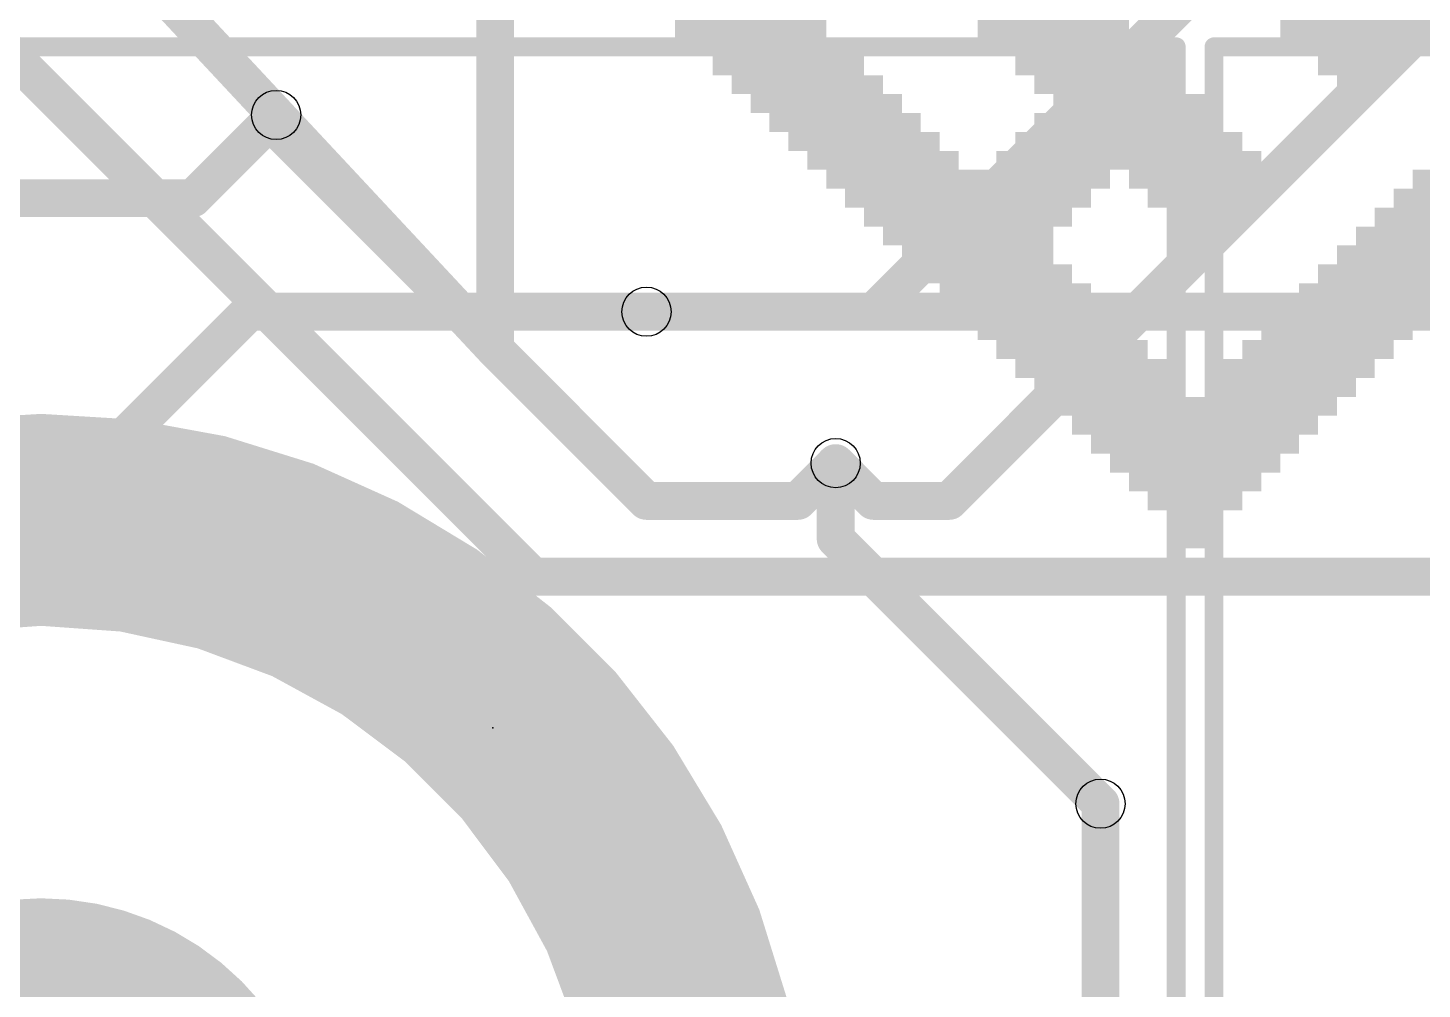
# Model space of a CAD drawing. Extents: x -0.14 to 1.59, y -0.14 to 1.59.
# Drawn here: x 0.4165 to 0.785, y 0.471 to 0.725 of the extents above; entities that cross this region are included whole.
import ezdxf

# ---------------------------------------------------------------- set-up
doc = ezdxf.new("R2010")
doc.units = 0
for name, color, linetype in [('1', 14, 'CONTINUOUS'), ('16', 174, 'CONTINUOUS'), ('21', 251, 'CONTINUOUS'), ('22', 251, 'CONTINUOUS'), ('23', 178, 'CONTINUOUS'), ('26', 251, 'CONTINUOUS'), ('44', 251, 'CONTINUOUS')]:
    doc.layers.add(name, color=color, linetype=linetype)

# ---------------------------------------------------------------- blocks, each defined once
blk = doc.blocks.new('RECT')
blk.add_solid([(-0.5, -0.5), (0.5, -0.5), (-0.5, 0.5), (0.5, 0.5)])
blk = doc.blocks.new('PIE')
at = {"const_width": 0.5}
blk.add_lwpolyline([(0, -0.25, 1), (0, 0.25, 1), (0, -0.25)], format="xyb", dxfattribs=at)

msp = doc.modelspace()

# ---------------------------------------------------------------- linework, layer by layer
at = {"layer": '1', "const_width": 0.01}
for points in [[(0.54, 0.89), (0.54, 0.64)], [(0.844872, 0.854872), (0.64, 0.65)], [(0.880073, 0.820073), (0.66, 0.6)], [(0.39937, 0.79063), (0.482128, 0.701987)], [(0.55, 0.58), (0.37, 0.76)], [(0.482128, 0.701987), (0.530355, 0.650331)], [(0.482128, 0.701987), (0.482128, 0.698558)], [(0.482128, 0.698558), (0.530355, 0.650331)], [(0.530355, 0.650331), (0.54, 0.64)], [(0.64, 0.65), (0.58, 0.65)], [(0.54, 0.64), (0.58, 0.6)], [(0.62, 0.6), (0.63, 0.61)], [(0.64, 0.6), (0.63, 0.61)], [(0.58, 0.6), (0.62, 0.6)], [(0.66, 0.6), (0.64, 0.6)], [(1.08, 0.58), (0.55, 0.58)], [(0.7, 0.52), (0.7, 0.37937)]]:
    msp.add_lwpolyline(points, dxfattribs=at)
at = {"layer": '1', "const_width": 0.005}
for points in [[(0.483956, 0.703693, 1), (0.480301, 0.700281)], [(0.484628, 0.701987, 1), (0.479628, 0.701987)], [(0.480301, 0.700281, 1), (0.483956, 0.703693)], [(0.483896, 0.700325, 1), (0.48036, 0.69679)], [(0.479628, 0.698558, 1), (0.484628, 0.698558)], [(0.532182, 0.652037, 1), (0.528527, 0.648625)], [(0.528527, 0.648625, 1), (0.532182, 0.652037)], [(0.528587, 0.648563, 1), (0.532122, 0.652099)], [(0.58, 0.6525, 1), (0.58, 0.6475)], [(0.638232, 0.651768, 1), (0.641768, 0.648232)], [(0.64, 0.6475, 1), (0.64, 0.6525)], [(0.541768, 0.641768, 1), (0.538232, 0.638232)], [(0.5375, 0.64, 1), (0.5425, 0.64)], [(0.538173, 0.638294, 1), (0.541827, 0.641706)], [(0.631768, 0.611768, 1), (0.628232, 0.608232)], [(0.631768, 0.608232, 1), (0.628232, 0.611768)], [(0.58, 0.6025, 1), (0.58, 0.5975)], [(0.62, 0.5975, 1), (0.62, 0.6025)], [(0.64, 0.6025, 1), (0.64, 0.5975)], [(0.66, 0.5975, 1), (0.66, 0.6025)], [(0.578232, 0.598232, 1), (0.581768, 0.601768)], [(0.618232, 0.601768, 1), (0.621768, 0.598232)], [(0.638232, 0.598232, 1), (0.641768, 0.601768)], [(0.658232, 0.601768, 1), (0.661768, 0.598232)], [(0.55, 0.5825, 1), (0.55, 0.5775)], [(0.548232, 0.578232, 1), (0.551768, 0.581768)], [(0.7025, 0.52, 1), (0.6975, 0.52)]]:
    msp.add_lwpolyline(points, format="xyb", dxfattribs=at)
at = {"layer": '16'}
for points, const_width in [([(0.460141, 0.68), (0.482128, 0.701987)], 0.01), ([(0.32, 0.68), (0.460141, 0.68)], 0.01), ([(0.475, 0.65), (0.42, 0.595)], 0.01), ([(0.49, 0.65), (0.475, 0.65)], 0.01), ([(0.58, 0.65), (0.49, 0.65)], 0.01), ([(1.1, 0.65), (0.58, 0.65)], 0.01), ([(0.395893, 0.618542), (0.42, 0.62)], 0.006), ([(0.395893, 0.618542), (0.42, 0.62)], 0.006), ([(0.42, 0.62), (0.444107, 0.618542)], 0.006), ([(0.42, 0.62), (0.444107, 0.618542)], 0.006), ([(0.392936, 0.618), (0.447064, 0.618)], 0.006), ([(0.392936, 0.618), (0.447064, 0.618)], 0.006), ([(0.444107, 0.618542), (0.467863, 0.614188)], 0.006), ([(0.444107, 0.618542), (0.467863, 0.614188)], 0.006), ([(0.467863, 0.614188), (0.490921, 0.607003)], 0.006), ([(0.467863, 0.614188), (0.490921, 0.607003)], 0.006), ([(0.365114, 0.612), (0.474886, 0.612)], 0.006), ([(0.365114, 0.612), (0.474886, 0.612)], 0.006), ([(0.63, 0.61), (0.63, 0.59)], 0.01), ([(0.34685, 0.606), (0.49315, 0.606)], 0.006), ([(0.34685, 0.606), (0.49315, 0.606)], 0.006), ([(0.490921, 0.607003), (0.512945, 0.597091)], 0.006), ([(0.490921, 0.607003), (0.512945, 0.597091)], 0.006), ([(0.333518, 0.6), (0.506481, 0.6)], 0.006), ([(0.333518, 0.6), (0.506481, 0.6)], 0.006), ([(0.321942, 0.594), (0.518058, 0.594)], 0.006), ([(0.321942, 0.594), (0.518058, 0.594)], 0.006), ([(0.512945, 0.597091), (0.533613, 0.584597)], 0.006), ([(0.512945, 0.597091), (0.533613, 0.584597)], 0.006), ([(0.63, 0.59), (0.7, 0.52)], 0.01), ([(0.312017, 0.588), (0.527983, 0.588)], 0.006), ([(0.312017, 0.588), (0.527983, 0.588)], 0.006), ([(0.533613, 0.584597), (0.552625, 0.569702)], 0.006), ([(0.533613, 0.584597), (0.552625, 0.569702)], 0.006), ([(0.303072, 0.582), (0.536927, 0.582)], 0.006), ([(0.303072, 0.582), (0.536927, 0.582)], 0.006), ([(0.295414, 0.576), (0.544586, 0.576)], 0.006), ([(0.295414, 0.576), (0.544586, 0.576)], 0.006), ([(0.287756, 0.57), (0.42, 0.57)], 0.006), ([(0.287756, 0.57), (0.42, 0.57)], 0.006), ([(0.42, 0.57), (0.398653, 0.568473)], 0.006), ([(0.42, 0.57), (0.398653, 0.568473)], 0.006), ([(0.441347, 0.568473), (0.42, 0.57)], 0.006), ([(0.42, 0.57), (0.552244, 0.57)], 0.006), ([(0.441347, 0.568473), (0.42, 0.57)], 0.006), ([(0.42, 0.57), (0.552244, 0.57)], 0.006), ([(0.46226, 0.563924), (0.441347, 0.568473)], 0.006), ([(0.46226, 0.563924), (0.441347, 0.568473)], 0.006), ([(0.552625, 0.569702), (0.569702, 0.552625)], 0.006), ([(0.552625, 0.569702), (0.569702, 0.552625)], 0.006), ([(0.46191, 0.564), (0.558327, 0.564)], 0.006), ([(0.46191, 0.564), (0.558327, 0.564)], 0.006), ([(0.482312, 0.556445), (0.46226, 0.563924)], 0.006), ([(0.482312, 0.556445), (0.46226, 0.563924)], 0.006), ([(0.478143, 0.558), (0.564327, 0.558)], 0.006), ([(0.478143, 0.558), (0.564327, 0.558)], 0.006), ([(0.501096, 0.546188), (0.482312, 0.556445)], 0.006), ([(0.501096, 0.546188), (0.482312, 0.556445)], 0.006), ([(0.490452, 0.552), (0.570191, 0.552)], 0.006), ([(0.490452, 0.552), (0.570191, 0.552)], 0.006), ([(0.569702, 0.552625), (0.584597, 0.533613)], 0.006), ([(0.569702, 0.552625), (0.584597, 0.533613)], 0.006), ([(0.518229, 0.533362), (0.501096, 0.546188)], 0.006), ([(0.518229, 0.533362), (0.501096, 0.546188)], 0.006), ([(0.501347, 0.546), (0.574892, 0.546)], 0.006), ([(0.501347, 0.546), (0.574892, 0.546)], 0.006), ([(0.509362, 0.54), (0.579593, 0.54)], 0.006), ([(0.509362, 0.54), (0.579593, 0.54)], 0.006), ([(0.517377, 0.534), (0.584294, 0.534)], 0.006), ([(0.517377, 0.534), (0.584294, 0.534)], 0.006), ([(0.533362, 0.518229), (0.518229, 0.533362)], 0.006), ([(0.533362, 0.518229), (0.518229, 0.533362)], 0.006), ([(0.584597, 0.533613), (0.597091, 0.512945)], 0.006), ([(0.584597, 0.533613), (0.597091, 0.512945)], 0.006), ([(0.523592, 0.528), (0.58799, 0.528)], 0.006), ([(0.523592, 0.528), (0.58799, 0.528)], 0.006), ([(0.529592, 0.522), (0.591617, 0.522)], 0.006), ([(0.529592, 0.522), (0.591617, 0.522)], 0.006), ([(0.546188, 0.501096), (0.533362, 0.518229)], 0.006), ([(0.546188, 0.501096), (0.533362, 0.518229)], 0.006), ([(0.535031, 0.516), (0.595244, 0.516)], 0.006), ([(0.535031, 0.516), (0.595244, 0.516)], 0.006), ([(0.597091, 0.512945), (0.607003, 0.490921)], 0.006), ([(0.597091, 0.512945), (0.607003, 0.490921)], 0.006), ([(0.539523, 0.51), (0.598416, 0.51)], 0.006), ([(0.539523, 0.51), (0.598416, 0.51)], 0.006), ([(0.544014, 0.504), (0.601117, 0.504)], 0.006), ([(0.544014, 0.504), (0.601117, 0.504)], 0.006), ([(0.556445, 0.482312), (0.546188, 0.501096)], 0.006), ([(0.556445, 0.482312), (0.546188, 0.501096)], 0.006), ([(0.547879, 0.498), (0.603817, 0.498)], 0.006), ([(0.547879, 0.498), (0.603817, 0.498)], 0.006), ([(0.551155, 0.492), (0.606517, 0.492)], 0.006), ([(0.551155, 0.492), (0.606517, 0.492)], 0.006), ([(0.607003, 0.490921), (0.614188, 0.467863)], 0.006), ([(0.607003, 0.490921), (0.614188, 0.467863)], 0.006), ([(0.554431, 0.486), (0.608537, 0.486)], 0.006), ([(0.554431, 0.486), (0.608537, 0.486)], 0.006), ([(0.563924, 0.46226), (0.556445, 0.482312)], 0.006), ([(0.563924, 0.46226), (0.556445, 0.482312)], 0.006), ([(0.557307, 0.48), (0.610406, 0.48)], 0.006), ([(0.557307, 0.48), (0.610406, 0.48)], 0.006), ([(0.559545, 0.474), (0.612276, 0.474)], 0.006), ([(0.559545, 0.474), (0.612276, 0.474)], 0.006), ([(0.561783, 0.468), (0.614146, 0.468)], 0.006), ([(0.561783, 0.468), (0.614146, 0.468)], 0.006)]:
    msp.add_lwpolyline(points, dxfattribs=dict(at, const_width=const_width))
for points, const_width in [([(0.483896, 0.700219, 1), (0.48036, 0.703755)], 0.005), ([(0.458373, 0.681768, 1), (0.461909, 0.678232)], 0.005), ([(0.460141, 0.6775, 1), (0.460141, 0.6825)], 0.005), ([(0.475, 0.6525, 1), (0.475, 0.6475)], 0.005), ([(0.476768, 0.648232, 1), (0.473232, 0.651768)], 0.005), ([(0.49, 0.6525, 1), (0.49, 0.6475)], 0.005), ([(0.49, 0.6475, 1), (0.49, 0.6525)], 0.005), ([(0.58, 0.6525, 1), (0.58, 0.6475)], 0.005), ([(0.58, 0.6475, 1), (0.58, 0.6525)], 0.005), ([(0.420091, 0.621497, 1), (0.419909, 0.618503)], 0.003), ([(0.420091, 0.621497, 1), (0.419909, 0.618503)], 0.003), ([(0.420091, 0.618503, 1), (0.419909, 0.621497)], 0.003), ([(0.420091, 0.618503, 1), (0.419909, 0.621497)], 0.003), ([(0.444378, 0.620017, 1), (0.443837, 0.617066)], 0.003), ([(0.444378, 0.620017, 1), (0.443837, 0.617066)], 0.003), ([(0.444017, 0.617045, 1), (0.444198, 0.620039)], 0.003), ([(0.444017, 0.617045, 1), (0.444198, 0.620039)], 0.003), ([(0.447064, 0.6165, 1), (0.447064, 0.6195)], 0.003), ([(0.447064, 0.6165, 1), (0.447064, 0.6195)], 0.003), ([(0.468309, 0.61562, 1), (0.467417, 0.612756)], 0.003), ([(0.468309, 0.61562, 1), (0.467417, 0.612756)], 0.003), ([(0.467593, 0.612713, 1), (0.468134, 0.615664)], 0.003), ([(0.467593, 0.612713, 1), (0.468134, 0.615664)], 0.003), ([(0.474886, 0.6105, 1), (0.474886, 0.6135)], 0.003), ([(0.474886, 0.6105, 1), (0.474886, 0.6135)], 0.003), ([(0.6325, 0.61, 1), (0.6275, 0.61)], 0.005), ([(0.491537, 0.608371, 1), (0.490305, 0.605635)], 0.003), ([(0.491537, 0.608371, 1), (0.490305, 0.605635)], 0.003), ([(0.490475, 0.605571, 1), (0.491367, 0.608435)], 0.003), ([(0.490475, 0.605571, 1), (0.491367, 0.608435)], 0.003), ([(0.49315, 0.6045, 1), (0.49315, 0.6075)], 0.003), ([(0.49315, 0.6045, 1), (0.49315, 0.6075)], 0.003), ([(0.506481, 0.5985, 1), (0.506481, 0.6015)], 0.003), ([(0.506481, 0.5985, 1), (0.506481, 0.6015)], 0.003), ([(0.418232, 0.596768, 1), (0.421768, 0.593232)], 0.005), ([(0.513721, 0.598375, 1), (0.512169, 0.595807)], 0.003), ([(0.513721, 0.598375, 1), (0.512169, 0.595807)], 0.003), ([(0.512329, 0.595723, 1), (0.51356, 0.598459)], 0.003), ([(0.512329, 0.595723, 1), (0.51356, 0.598459)], 0.003), ([(0.518058, 0.5925, 1), (0.518058, 0.5955)], 0.003), ([(0.518058, 0.5925, 1), (0.518058, 0.5955)], 0.003), ([(0.631768, 0.591768, 1), (0.628232, 0.588232)], 0.005), ([(0.527983, 0.5865, 1), (0.527983, 0.5895)], 0.003), ([(0.527983, 0.5865, 1), (0.527983, 0.5895)], 0.003), ([(0.6275, 0.59, 1), (0.6325, 0.59)], 0.005), ([(0.534538, 0.585778, 1), (0.532688, 0.583416)], 0.003), ([(0.534538, 0.585778, 1), (0.532688, 0.583416)], 0.003), ([(0.532837, 0.583313, 1), (0.534389, 0.585881)], 0.003), ([(0.532837, 0.583313, 1), (0.534389, 0.585881)], 0.003), ([(0.536927, 0.5805, 1), (0.536927, 0.5835)], 0.003), ([(0.536927, 0.5805, 1), (0.536927, 0.5835)], 0.003), ([(0.544586, 0.5745, 1), (0.544586, 0.5775)], 0.003), ([(0.544586, 0.5745, 1), (0.544586, 0.5775)], 0.003), ([(0.420107, 0.571496, 1), (0.419893, 0.568504)], 0.003), ([(0.42, 0.5715, 1), (0.42, 0.5685)], 0.003), ([(0.420107, 0.571496, 1), (0.419893, 0.568504)], 0.003), ([(0.42, 0.5715, 1), (0.42, 0.5685)], 0.003), ([(0.420107, 0.568504, 1), (0.419893, 0.571496)], 0.003), ([(0.420107, 0.568504, 1), (0.419893, 0.571496)], 0.003), ([(0.42, 0.5685, 1), (0.42, 0.5715)], 0.003), ([(0.42, 0.5685, 1), (0.42, 0.5715)], 0.003), ([(0.441666, 0.569939, 1), (0.441028, 0.567007)], 0.003), ([(0.441666, 0.569939, 1), (0.441028, 0.567007)], 0.003), ([(0.44124, 0.566977, 1), (0.441454, 0.569969)], 0.003), ([(0.44124, 0.566977, 1), (0.441454, 0.569969)], 0.003), ([(0.553685, 0.570763, 1), (0.551564, 0.568641)], 0.003), ([(0.553685, 0.570763, 1), (0.551564, 0.568641)], 0.003), ([(0.551699, 0.568521, 1), (0.55355, 0.570883)], 0.003), ([(0.551699, 0.568521, 1), (0.55355, 0.570883)], 0.003), ([(0.552244, 0.5685, 1), (0.552244, 0.5715)], 0.003), ([(0.552244, 0.5685, 1), (0.552244, 0.5715)], 0.003), ([(0.46191, 0.5655, 1), (0.46191, 0.5625)], 0.003), ([(0.46191, 0.5655, 1), (0.46191, 0.5625)], 0.003), ([(0.462784, 0.565329, 1), (0.461736, 0.562519)], 0.003), ([(0.462784, 0.565329, 1), (0.461736, 0.562519)], 0.003), ([(0.461941, 0.562458, 1), (0.462579, 0.56539)], 0.003), ([(0.461941, 0.562458, 1), (0.462579, 0.56539)], 0.003), ([(0.558327, 0.5625, 1), (0.558327, 0.5655)], 0.003), ([(0.558327, 0.5625, 1), (0.558327, 0.5655)], 0.003), ([(0.478143, 0.5595, 1), (0.478143, 0.5565)], 0.003), ([(0.478143, 0.5595, 1), (0.478143, 0.5565)], 0.003), ([(0.564327, 0.5565, 1), (0.564327, 0.5595)], 0.003), ([(0.564327, 0.5565, 1), (0.564327, 0.5595)], 0.003), ([(0.483031, 0.557761, 1), (0.481593, 0.555128)], 0.003), ([(0.483031, 0.557761, 1), (0.481593, 0.555128)], 0.003), ([(0.481788, 0.555039, 1), (0.482836, 0.55785)], 0.003), ([(0.481788, 0.555039, 1), (0.482836, 0.55785)], 0.003), ([(0.490452, 0.5535, 1), (0.490452, 0.5505)], 0.003), ([(0.490452, 0.5535, 1), (0.490452, 0.5505)], 0.003), ([(0.570883, 0.55355, 1), (0.568521, 0.551699)], 0.003), ([(0.570883, 0.55355, 1), (0.568521, 0.551699)], 0.003), ([(0.568641, 0.551564, 1), (0.570763, 0.553685)], 0.003), ([(0.568641, 0.551564, 1), (0.570763, 0.553685)], 0.003), ([(0.570191, 0.5505, 1), (0.570191, 0.5535)], 0.003), ([(0.570191, 0.5505, 1), (0.570191, 0.5535)], 0.003), ([(0.501995, 0.547389, 1), (0.500197, 0.544987)], 0.003), ([(0.501995, 0.547389, 1), (0.500197, 0.544987)], 0.003), ([(0.501347, 0.5475, 1), (0.501347, 0.5445)], 0.003), ([(0.501347, 0.5475, 1), (0.501347, 0.5445)], 0.003), ([(0.500377, 0.544871, 1), (0.501815, 0.547505)], 0.003), ([(0.500377, 0.544871, 1), (0.501815, 0.547505)], 0.003), ([(0.574892, 0.5445, 1), (0.574892, 0.5475)], 0.003), ([(0.574892, 0.5445, 1), (0.574892, 0.5475)], 0.003), ([(0.509362, 0.5415, 1), (0.509362, 0.5385)], 0.003), ([(0.509362, 0.5415, 1), (0.509362, 0.5385)], 0.003), ([(0.579593, 0.5385, 1), (0.579593, 0.5415)], 0.003), ([(0.579593, 0.5385, 1), (0.579593, 0.5415)], 0.003), ([(0.517377, 0.5355, 1), (0.517377, 0.5325)], 0.003), ([(0.517377, 0.5355, 1), (0.517377, 0.5325)], 0.003), ([(0.51929, 0.534423, 1), (0.517168, 0.532302)], 0.003), ([(0.51929, 0.534423, 1), (0.517168, 0.532302)], 0.003), ([(0.51733, 0.532162, 1), (0.519128, 0.534563)], 0.003), ([(0.51733, 0.532162, 1), (0.519128, 0.534563)], 0.003), ([(0.585881, 0.534389, 1), (0.583313, 0.532837)], 0.003), ([(0.585881, 0.534389, 1), (0.583313, 0.532837)], 0.003), ([(0.583416, 0.532688, 1), (0.585778, 0.534538)], 0.003), ([(0.583416, 0.532688, 1), (0.585778, 0.534538)], 0.003), ([(0.584294, 0.5325, 1), (0.584294, 0.5355)], 0.003), ([(0.584294, 0.5325, 1), (0.584294, 0.5355)], 0.003), ([(0.523592, 0.5295, 1), (0.523592, 0.5265)], 0.003), ([(0.523592, 0.5295, 1), (0.523592, 0.5265)], 0.003), ([(0.58799, 0.5265, 1), (0.58799, 0.5295)], 0.003), ([(0.58799, 0.5265, 1), (0.58799, 0.5295)], 0.003), ([(0.529592, 0.5235, 1), (0.529592, 0.5205)], 0.003), ([(0.529592, 0.5235, 1), (0.529592, 0.5205)], 0.003), ([(0.591617, 0.5205, 1), (0.591617, 0.5235)], 0.003), ([(0.591617, 0.5205, 1), (0.591617, 0.5235)], 0.003), ([(0.698232, 0.518232, 1), (0.701768, 0.521768)], 0.005), ([(0.534563, 0.519128, 1), (0.532162, 0.51733)], 0.003), ([(0.534563, 0.519128, 1), (0.532162, 0.51733)], 0.003), ([(0.532302, 0.517168, 1), (0.534423, 0.51929)], 0.003), ([(0.532302, 0.517168, 1), (0.534423, 0.51929)], 0.003), ([(0.535031, 0.5175, 1), (0.535031, 0.5145)], 0.003), ([(0.535031, 0.5175, 1), (0.535031, 0.5145)], 0.003), ([(0.595244, 0.5145, 1), (0.595244, 0.5175)], 0.003), ([(0.595244, 0.5145, 1), (0.595244, 0.5175)], 0.003), ([(0.598459, 0.51356, 1), (0.595723, 0.512329)], 0.003), ([(0.598459, 0.51356, 1), (0.595723, 0.512329)], 0.003), ([(0.539523, 0.5115, 1), (0.539523, 0.5085)], 0.003), ([(0.539523, 0.5115, 1), (0.539523, 0.5085)], 0.003), ([(0.595807, 0.512169, 1), (0.598375, 0.513721)], 0.003), ([(0.595807, 0.512169, 1), (0.598375, 0.513721)], 0.003), ([(0.598416, 0.5085, 1), (0.598416, 0.5115)], 0.003), ([(0.598416, 0.5085, 1), (0.598416, 0.5115)], 0.003), ([(0.544014, 0.5055, 1), (0.544014, 0.5025)], 0.003), ([(0.544014, 0.5055, 1), (0.544014, 0.5025)], 0.003), ([(0.601117, 0.5025, 1), (0.601117, 0.5055)], 0.003), ([(0.601117, 0.5025, 1), (0.601117, 0.5055)], 0.003), ([(0.547505, 0.501815, 1), (0.544871, 0.500377)], 0.003), ([(0.547505, 0.501815, 1), (0.544871, 0.500377)], 0.003), ([(0.544987, 0.500197, 1), (0.547389, 0.501995)], 0.003), ([(0.544987, 0.500197, 1), (0.547389, 0.501995)], 0.003), ([(0.547879, 0.4995, 1), (0.547879, 0.4965)], 0.003), ([(0.547879, 0.4995, 1), (0.547879, 0.4965)], 0.003), ([(0.603817, 0.4965, 1), (0.603817, 0.4995)], 0.003), ([(0.603817, 0.4965, 1), (0.603817, 0.4995)], 0.003), ([(0.551155, 0.4935, 1), (0.551155, 0.4905)], 0.003), ([(0.551155, 0.4935, 1), (0.551155, 0.4905)], 0.003), ([(0.608435, 0.491367, 1), (0.605571, 0.490475)], 0.003), ([(0.608435, 0.491367, 1), (0.605571, 0.490475)], 0.003), ([(0.606517, 0.4905, 1), (0.606517, 0.4935)], 0.003), ([(0.606517, 0.4905, 1), (0.606517, 0.4935)], 0.003), ([(0.605635, 0.490305, 1), (0.608371, 0.491537)], 0.003), ([(0.605635, 0.490305, 1), (0.608371, 0.491537)], 0.003), ([(0.554431, 0.4875, 1), (0.554431, 0.4845)], 0.003), ([(0.554431, 0.4875, 1), (0.554431, 0.4845)], 0.003), ([(0.608537, 0.4845, 1), (0.608537, 0.4875)], 0.003), ([(0.608537, 0.4845, 1), (0.608537, 0.4875)], 0.003), ([(0.55785, 0.482836, 1), (0.555039, 0.481788)], 0.003), ([(0.55785, 0.482836, 1), (0.555039, 0.481788)], 0.003), ([(0.555128, 0.481593, 1), (0.557761, 0.483031)], 0.003), ([(0.555128, 0.481593, 1), (0.557761, 0.483031)], 0.003), ([(0.557307, 0.4815, 1), (0.557307, 0.4785)], 0.003), ([(0.557307, 0.4815, 1), (0.557307, 0.4785)], 0.003), ([(0.610406, 0.4785, 1), (0.610406, 0.4815)], 0.003), ([(0.610406, 0.4785, 1), (0.610406, 0.4815)], 0.003), ([(0.559545, 0.4755, 1), (0.559545, 0.4725)], 0.003), ([(0.559545, 0.4755, 1), (0.559545, 0.4725)], 0.003), ([(0.612276, 0.4725, 1), (0.612276, 0.4755)], 0.003), ([(0.612276, 0.4725, 1), (0.612276, 0.4755)], 0.003)]:
    msp.add_lwpolyline(points, format="xyb", dxfattribs=dict(at, const_width=const_width))
at = {"layer": '21', "const_width": 0.005}
msp.add_lwpolyline([(0.53937, 0.146299, 1), (0.53937, 0.933701, 1), (0.53937, 0.146299)], format="xyb", dxfattribs=at)
at = {"layer": '22', "const_width": 0.005}
for points in [[(0.72, 0.72), (0.12, 0.72)], [(0.72, 0.12), (0.72, 0.72)], [(1.33, 0.72), (0.73, 0.72)], [(0.73, 0.72), (0.73, 0.12)]]:
    msp.add_lwpolyline(points, dxfattribs=at)
at = {"layer": '22', "const_width": 0.0025}
for points in [[(0.72125, 0.72, 1), (0.71875, 0.72)], [(0.72, 0.71875, 1), (0.72, 0.72125)], [(0.73, 0.72125, 1), (0.73, 0.71875)], [(0.73125, 0.72, 1), (0.72875, 0.72)]]:
    msp.add_lwpolyline(points, format="xyb", dxfattribs=at)
at = {"layer": '23'}
msp.add_point((0.53937, 0.54), dxfattribs=at)
at = {"layer": '44'}
for centre in [(0.482128, 0.701987), (0.58, 0.65), (0.63, 0.61), (0.7, 0.52)]:
    msp.add_circle(centre, 0.0065, dxfattribs=at)

# ---------------------------------------------------------------- block references
at = {"layer": '16'}
for p, xscale, yscale in [((0.42, 0.595), 0.025, 0.025), ((0.42, 0.42), 0.15, 0.15)]:
    msp.add_blockref('PIE', p, dxfattribs=dict(at, xscale=xscale, yscale=yscale))
at = {"layer": '26', "yscale": 0.005, "rotation": 180}
for p, xscale in [((0.6075, 0.725), 0.04), ((0.6875, 0.725), 0.04), ((0.765, 0.725), 0.035), ((0.6125, 0.72), 0.04), ((0.6925, 0.72), 0.04), ((0.765, 0.72), 0.025), ((0.6175, 0.715), 0.04), ((0.6975, 0.715), 0.04), ((0.765, 0.715), 0.015), ((0.6225, 0.71), 0.04), ((0.7025, 0.71), 0.04), ((0.765, 0.71), 0.005), ((0.6275, 0.705), 0.04), ((0.7075, 0.705), 0.04), ((0.6325, 0.7), 0.04), ((0.7075, 0.7), 0.05), ((0.6375, 0.695), 0.04), ((0.7075, 0.695), 0.06), ((0.6425, 0.69), 0.04), ((0.7075, 0.69), 0.07), ((0.665, 0.685), 0.075), ((0.725, 0.685), 0.035), ((0.8025, 0.685), 0.04), ((0.665, 0.68), 0.065), ((0.725, 0.68), 0.025), ((0.7975, 0.68), 0.04), ((0.665, 0.675), 0.055), ((0.725, 0.675), 0.015), ((0.7925, 0.675), 0.04), ((0.665, 0.67), 0.045), ((0.725, 0.67), 0.005), ((0.7875, 0.67), 0.04), ((0.6675, 0.665), 0.04), ((0.7825, 0.665), 0.04), ((0.6725, 0.66), 0.04), ((0.7775, 0.66), 0.04), ((0.6775, 0.655), 0.04), ((0.7725, 0.655), 0.04), ((0.6825, 0.65), 0.04), ((0.7675, 0.65), 0.04), ((0.6875, 0.645), 0.04), ((0.7625, 0.645), 0.04), ((0.6925, 0.64), 0.04), ((0.7575, 0.64), 0.04), ((0.6975, 0.635), 0.04), ((0.7525, 0.635), 0.04), ((0.7025, 0.63), 0.04), ((0.7475, 0.63), 0.04), ((0.725, 0.625), 0.075), ((0.725, 0.62), 0.065), ((0.725, 0.615), 0.055), ((0.725, 0.61), 0.045), ((0.725, 0.605), 0.035), ((0.725, 0.6), 0.025), ((0.725, 0.595), 0.015), ((0.725, 0.59), 0.005)]:
    msp.add_blockref('RECT', p, dxfattribs=dict(at, xscale=xscale))

doc.saveas('drawing.dxf')
